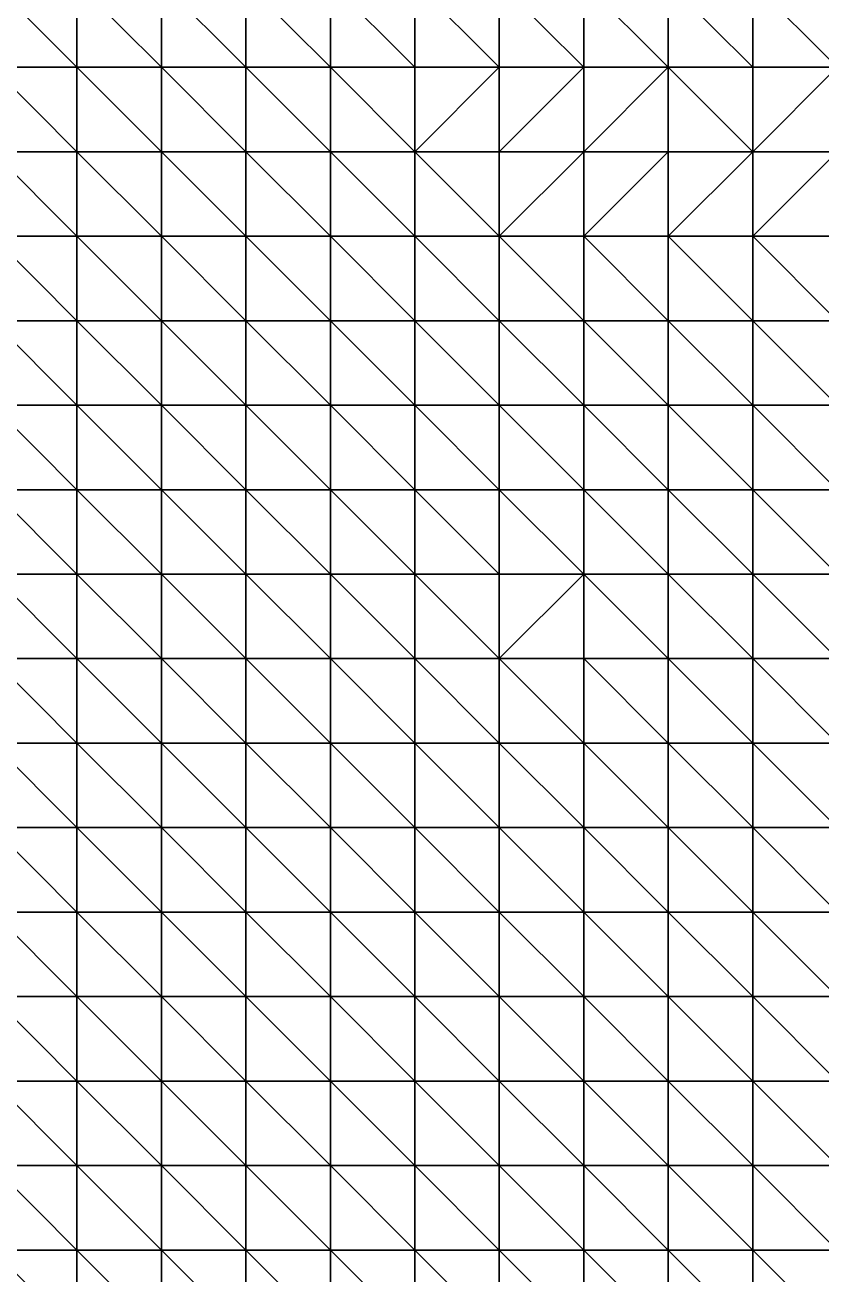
# Model space of a CAD drawing. Header units: metres. Extents: x -315 to 301, y -240 to 232.
# Drawn here: x -159.9 to -84.5, y -122.4 to -4 of the extents above; entities that cross this region are included whole.
import ezdxf

# ---------------------------------------------------------------- set-up
doc = ezdxf.new("R2010")
doc.units = ezdxf.units.M

msp = doc.modelspace()

# ---------------------------------------------------------------- linework, layer by layer
for points in [[(-163, 0, -390.2804), (-155, -8, -384.6334), (-155, 0, -384.1628), (-154.9999, 0.0001, -384.1627)], [(-163, 0, -390.2804), (-163, -8, -390.2804), (-155, -8, -384.6334), (-154.9999, -7.9999, -384.6333)], [(-155, 0, -384.1628), (-147, -8, -381.3393), (-147, 0, -380.8687), (-146.9999, 0.0001, -380.8686)], [(-155, 0, -384.1628), (-155, -8, -384.6334), (-147, -8, -381.3393), (-146.9999, -7.9999, -381.3392)], [(-147, 0, -380.8687), (-139, -8, -379.4569), (-139, 0, -378.5157), (-138.9999, 0.0001, -378.5156)], [(-147, 0, -380.8687), (-147, -8, -381.3393), (-139, -8, -379.4569), (-138.9999, -7.9999, -379.4568)], [(-139, 0, -378.5157), (-131, -8, -378.0451), (-131, 0, -376.1628), (-130.9999, 0.0001, -376.1627)], [(-139, 0, -378.5157), (-139, -8, -379.4569), (-131, -8, -378.0451), (-130.9999, -7.9999, -378.045)], [(-131, 0, -376.1628), (-123, -8, -376.1628), (-123, 0, -371.9275), (-122.9999, 0.0001, -371.9274)], [(-131, 0, -376.1628), (-131, -8, -378.0451), (-123, -8, -376.1628), (-122.9999, -7.9999, -376.1627)], [(-123, 0, -371.9275), (-115, -8, -373.3393), (-115, 0, -365.8098), (-114.9999, 0.0001, -365.8098)], [(-123, 0, -371.9275), (-123, -8, -376.1628), (-115, -8, -373.3393), (-114.9999, -7.9999, -373.3392)], [(-115, 0, -365.8098), (-107, -8, -370.0451), (-107, 0, -358.751), (-106.9999, 0.0001, -358.7509)], [(-115, 0, -365.8098), (-115, -8, -373.3393), (-107, -8, -370.0451), (-106.9999, -7.9999, -370.045)], [(-107, 0, -358.751), (-99, -8, -366.751), (-99, 0, -351.6922), (-98.9999, 0.0001, -351.6921)], [(-107, 0, -358.751), (-107, -8, -370.0451), (-99, -8, -366.751), (-98.9999, -7.9999, -366.7509)], [(-99, 0, -351.6922), (-91, -8, -364.8687), (-91, 0, -346.5157), (-90.9999, 0.0001, -346.5156)], [(-99, 0, -351.6922), (-99, -8, -366.751), (-91, -8, -364.8687), (-90.9999, -7.9999, -364.8686)], [(-91, 0, -346.5157), (-83, -8, -363.9275), (-83, 0, -343.6922), (-82.9999, 0.0001, -343.6921)], [(-91, 0, -346.5157), (-91, -8, -364.8687), (-83, -8, -363.9275), (-82.9999, -7.9999, -363.9274)], [(-163, -8, -390.2804), (-155, -16, -385.5745), (-155, -8, -384.6334), (-154.9999, -7.9999, -384.6333)], [(-163, -8, -390.2804), (-163, -16, -391.6922), (-155, -16, -385.5745), (-154.9999, -15.9999, -385.5745)], [(-155, -8, -384.6334), (-147, -16, -382.2804), (-147, -8, -381.3393), (-146.9999, -7.9999, -381.3392)], [(-155, -8, -384.6334), (-155, -16, -385.5745), (-147, -16, -382.2804), (-146.9999, -15.9999, -382.2803)], [(-147, -8, -381.3393), (-139, -16, -380.8687), (-139, -8, -379.4569), (-138.9999, -7.9999, -379.4568)], [(-147, -8, -381.3393), (-147, -16, -382.2804), (-139, -16, -380.8687), (-138.9999, -15.9999, -380.8686)], [(-139, -8, -379.4569), (-131, -16, -380.8687), (-131, -8, -378.0451), (-130.9999, -7.9999, -378.045)], [(-139, -8, -379.4569), (-139, -16, -380.8687), (-131, -16, -380.8687), (-130.9999, -15.9999, -380.8686)], [(-131, -8, -378.0451), (-123, -16, -381.8098), (-123, -8, -376.1628), (-122.9999, -7.9999, -376.1627)], [(-131, -8, -378.0451), (-131, -16, -380.8687), (-123, -16, -381.8098), (-122.9999, -15.9999, -381.8098)], [(-123, -16, -381.8098), (-115, -16, -382.751), (-115, -8, -373.3393), (-114.9999, -7.9999, -373.3392)], [(-123, -16, -381.8098), (-115, -8, -373.3393), (-123, -8, -376.1628), (-122.9999, -7.9999, -376.1627)], [(-115, -16, -382.751), (-107, -16, -382.751), (-107, -8, -370.0451), (-106.9999, -7.9999, -370.045)], [(-115, -16, -382.751), (-107, -8, -370.0451), (-115, -8, -373.3393), (-114.9999, -7.9999, -373.3392)], [(-107, -16, -382.751), (-99, -16, -383.2216), (-99, -8, -366.751), (-98.9999, -7.9999, -366.7509)], [(-107, -16, -382.751), (-99, -8, -366.751), (-107, -8, -370.0451), (-106.9999, -7.9999, -370.045)], [(-99, -8, -366.751), (-91, -16, -382.751), (-91, -8, -364.8687), (-90.9999, -7.9999, -364.8686)], [(-99, -8, -366.751), (-99, -16, -383.2216), (-91, -16, -382.751), (-90.9999, -15.9999, -382.7509)], [(-91, -16, -382.751), (-83, -16, -383.2216), (-83, -8, -363.9275), (-82.9999, -7.9999, -363.9274)], [(-91, -16, -382.751), (-83, -8, -363.9275), (-91, -8, -364.8687), (-90.9999, -7.9999, -364.8686)], [(-163, -16, -391.6922), (-155, -24, -387.9275), (-155, -16, -385.5745), (-154.9999, -15.9999, -385.5745)], [(-163, -16, -391.6922), (-163, -24, -394.0451), (-155, -24, -387.9275), (-154.9999, -23.9999, -387.9274)], [(-155, -16, -385.5745), (-147, -24, -384.1628), (-147, -16, -382.2804), (-146.9999, -15.9999, -382.2803)], [(-155, -16, -385.5745), (-155, -24, -387.9275), (-147, -24, -384.1628), (-146.9999, -23.9999, -384.1627)], [(-147, -16, -382.2804), (-139, -24, -382.751), (-139, -16, -380.8687), (-138.9999, -15.9999, -380.8686)], [(-147, -16, -382.2804), (-147, -24, -384.1628), (-139, -24, -382.751), (-138.9999, -23.9999, -382.7509)], [(-139, -16, -380.8687), (-131, -24, -383.6922), (-131, -16, -380.8687), (-130.9999, -15.9999, -380.8686)], [(-139, -16, -380.8687), (-139, -24, -382.751), (-131, -24, -383.6922), (-130.9999, -23.9999, -383.6921)], [(-131, -16, -380.8687), (-123, -24, -386.9863), (-123, -16, -381.8098), (-122.9999, -15.9999, -381.8098)], [(-131, -16, -380.8687), (-131, -24, -383.6922), (-123, -24, -386.9863), (-122.9999, -23.9999, -386.9862)], [(-123, -16, -381.8098), (-115, -24, -389.8098), (-115, -16, -382.751), (-114.9999, -15.9999, -382.7509)], [(-123, -16, -381.8098), (-123, -24, -386.9863), (-115, -24, -389.8098), (-114.9999, -23.9999, -389.8098)], [(-115, -24, -389.8098), (-107, -24, -392.6334), (-107, -16, -382.751), (-106.9999, -15.9999, -382.7509)], [(-115, -24, -389.8098), (-107, -16, -382.751), (-115, -16, -382.751), (-114.9999, -15.9999, -382.7509)], [(-107, -24, -392.6334), (-99, -24, -394.0451), (-99, -16, -383.2216), (-98.9999, -15.9999, -383.2215)], [(-107, -24, -392.6334), (-99, -16, -383.2216), (-107, -16, -382.751), (-106.9999, -15.9999, -382.7509)], [(-99, -24, -394.0451), (-91, -24, -394.9863), (-91, -16, -382.751), (-90.9999, -15.9999, -382.7509)], [(-99, -24, -394.0451), (-91, -16, -382.751), (-99, -16, -383.2216), (-98.9999, -15.9999, -383.2215)], [(-91, -24, -394.9863), (-83, -24, -395.9275), (-83, -16, -383.2216), (-82.9999, -15.9999, -383.2215)], [(-91, -24, -394.9863), (-83, -16, -383.2216), (-91, -16, -382.751), (-90.9999, -15.9999, -382.7509)], [(-163, -24, -394.0451), (-155, -32, -391.2216), (-155, -24, -387.9275), (-154.9999, -23.9999, -387.9274)], [(-163, -24, -394.0451), (-163, -32, -397.3393), (-155, -32, -391.2216), (-154.9999, -31.9999, -391.2215)], [(-155, -24, -387.9275), (-147, -32, -386.9863), (-147, -24, -384.1628), (-146.9999, -23.9999, -384.1627)], [(-155, -24, -387.9275), (-155, -32, -391.2216), (-147, -32, -386.9863), (-146.9999, -31.9999, -386.9862)], [(-147, -24, -384.1628), (-139, -32, -385.104), (-139, -24, -382.751), (-138.9999, -23.9999, -382.7509)], [(-147, -24, -384.1628), (-147, -32, -386.9863), (-139, -32, -385.104), (-138.9999, -31.9999, -385.1039)], [(-139, -24, -382.751), (-131, -32, -386.0451), (-131, -24, -383.6922), (-130.9999, -23.9999, -383.6921)], [(-139, -24, -382.751), (-139, -32, -385.104), (-131, -32, -386.0451), (-130.9999, -31.9999, -386.045)], [(-131, -24, -383.6922), (-123, -32, -388.8687), (-123, -24, -386.9863), (-122.9999, -23.9999, -386.9862)], [(-131, -24, -383.6922), (-131, -32, -386.0451), (-123, -32, -388.8687), (-122.9999, -31.9999, -388.8686)], [(-123, -24, -386.9863), (-115, -32, -392.6334), (-115, -24, -389.8098), (-114.9999, -23.9999, -389.8098)], [(-123, -24, -386.9863), (-123, -32, -388.8687), (-115, -32, -392.6334), (-114.9999, -31.9999, -392.6333)], [(-115, -24, -389.8098), (-107, -32, -395.9275), (-107, -24, -392.6334), (-106.9999, -23.9999, -392.6333)], [(-115, -24, -389.8098), (-115, -32, -392.6334), (-107, -32, -395.9275), (-106.9999, -31.9999, -395.9274)], [(-107, -24, -392.6334), (-99, -32, -398.2804), (-99, -24, -394.0451), (-98.9999, -23.9999, -394.045)], [(-107, -24, -392.6334), (-107, -32, -395.9275), (-99, -32, -398.2804), (-98.9999, -31.9999, -398.2803)], [(-99, -24, -394.0451), (-91, -32, -399.6922), (-91, -24, -394.9863), (-90.9999, -23.9999, -394.9862)], [(-99, -24, -394.0451), (-99, -32, -398.2804), (-91, -32, -399.6922), (-90.9999, -31.9999, -399.6921)], [(-91, -24, -394.9863), (-83, -32, -400.6334), (-83, -24, -395.9275), (-82.9999, -23.9999, -395.9274)], [(-91, -24, -394.9863), (-91, -32, -399.6922), (-83, -32, -400.6334), (-82.9999, -31.9999, -400.6333)], [(-163, -32, -397.3393), (-155, -40, -394.9863), (-155, -32, -391.2216), (-154.9999, -31.9999, -391.2215)], [(-163, -32, -397.3393), (-163, -40, -400.1628), (-155, -40, -394.9863), (-154.9999, -39.9999, -394.9862)], [(-155, -32, -391.2216), (-147, -40, -389.8098), (-147, -32, -386.9863), (-146.9999, -31.9999, -386.9862)], [(-155, -32, -391.2216), (-155, -40, -394.9863), (-147, -40, -389.8098), (-146.9999, -39.9999, -389.8098)], [(-147, -32, -386.9863), (-139, -40, -387.4569), (-139, -32, -385.104), (-138.9999, -31.9999, -385.1039)], [(-147, -32, -386.9863), (-147, -40, -389.8098), (-139, -40, -387.4569), (-138.9999, -39.9999, -387.4568)], [(-139, -32, -385.104), (-131, -40, -386.9863), (-131, -32, -386.0451), (-130.9999, -31.9999, -386.045)], [(-139, -32, -385.104), (-139, -40, -387.4569), (-131, -40, -386.9863), (-130.9999, -39.9999, -386.9862)], [(-131, -32, -386.0451), (-123, -40, -388.3981), (-123, -32, -388.8687), (-122.9999, -31.9999, -388.8686)], [(-131, -32, -386.0451), (-131, -40, -386.9863), (-123, -40, -388.3981), (-122.9999, -39.9999, -388.398)], [(-123, -32, -388.8687), (-115, -40, -391.2216), (-115, -32, -392.6334), (-114.9999, -31.9999, -392.6333)], [(-123, -32, -388.8687), (-123, -40, -388.3981), (-115, -40, -391.2216), (-114.9999, -39.9999, -391.2215)], [(-115, -32, -392.6334), (-107, -40, -394.0451), (-107, -32, -395.9275), (-106.9999, -31.9999, -395.9274)], [(-115, -32, -392.6334), (-115, -40, -391.2216), (-107, -40, -394.0451), (-106.9999, -39.9999, -394.045)], [(-107, -32, -395.9275), (-99, -40, -396.3981), (-99, -32, -398.2804), (-98.9999, -31.9999, -398.2803)], [(-107, -32, -395.9275), (-107, -40, -394.0451), (-99, -40, -396.3981), (-98.9999, -39.9999, -396.398)], [(-99, -32, -398.2804), (-91, -40, -398.2804), (-91, -32, -399.6922), (-90.9999, -31.9999, -399.6921)], [(-99, -32, -398.2804), (-99, -40, -396.3981), (-91, -40, -398.2804), (-90.9999, -39.9999, -398.2803)], [(-91, -32, -399.6922), (-83, -40, -399.2216), (-83, -32, -400.6334), (-82.9999, -31.9999, -400.6333)], [(-91, -32, -399.6922), (-91, -40, -398.2804), (-83, -40, -399.2216), (-82.9999, -39.9999, -399.2215)], [(-163, -40, -400.1628), (-155, -48, -398.751), (-155, -40, -394.9863), (-154.9999, -39.9999, -394.9862)], [(-163, -40, -400.1628), (-163, -48, -402.5157), (-155, -48, -398.751), (-154.9999, -47.9999, -398.7509)], [(-155, -40, -394.9863), (-147, -48, -394.0451), (-147, -40, -389.8098), (-146.9999, -39.9999, -389.8098)], [(-155, -40, -394.9863), (-155, -48, -398.751), (-147, -48, -394.0451), (-146.9999, -47.9999, -394.045)], [(-147, -40, -389.8098), (-139, -48, -390.2804), (-139, -40, -387.4569), (-138.9999, -39.9999, -387.4568)], [(-147, -40, -389.8098), (-147, -48, -394.0451), (-139, -48, -390.2804), (-138.9999, -47.9999, -390.2803)], [(-139, -40, -387.4569), (-131, -48, -387.9275), (-131, -40, -386.9863), (-130.9999, -39.9999, -386.9862)], [(-139, -40, -387.4569), (-139, -48, -390.2804), (-131, -48, -387.9275), (-130.9999, -47.9999, -387.9274)], [(-131, -40, -386.9863), (-123, -48, -387.4569), (-123, -40, -388.3981), (-122.9999, -39.9999, -388.398)], [(-131, -40, -386.9863), (-131, -48, -387.9275), (-123, -48, -387.4569), (-122.9999, -47.9999, -387.4568)], [(-123, -40, -388.3981), (-115, -48, -387.9275), (-115, -40, -391.2216), (-114.9999, -39.9999, -391.2215)], [(-123, -40, -388.3981), (-123, -48, -387.4569), (-115, -48, -387.9275), (-114.9999, -47.9999, -387.9274)], [(-115, -40, -391.2216), (-107, -48, -388.8687), (-107, -40, -394.0451), (-106.9999, -39.9999, -394.045)], [(-115, -40, -391.2216), (-115, -48, -387.9275), (-107, -48, -388.8687), (-106.9999, -47.9999, -388.8686)], [(-107, -40, -394.0451), (-99, -48, -390.751), (-99, -40, -396.3981), (-98.9999, -39.9999, -396.398)], [(-107, -40, -394.0451), (-107, -48, -388.8687), (-99, -48, -390.751), (-98.9999, -47.9999, -390.7509)], [(-99, -40, -396.3981), (-91, -48, -392.6334), (-91, -40, -398.2804), (-90.9999, -39.9999, -398.2803)], [(-99, -40, -396.3981), (-99, -48, -390.751), (-91, -48, -392.6334), (-90.9999, -47.9999, -392.6333)], [(-91, -40, -398.2804), (-83, -48, -393.5745), (-83, -40, -399.2216), (-82.9999, -39.9999, -399.2215)], [(-91, -40, -398.2804), (-91, -48, -392.6334), (-83, -48, -393.5745), (-82.9999, -47.9999, -393.5745)], [(-163, -48, -402.5157), (-155, -56, -401.5745), (-155, -48, -398.751), (-154.9999, -47.9999, -398.7509)], [(-163, -48, -402.5157), (-163, -56, -403.9275), (-155, -56, -401.5745), (-154.9999, -55.9999, -401.5745)], [(-155, -48, -398.751), (-147, -56, -397.8098), (-147, -48, -394.0451), (-146.9999, -47.9999, -394.045)], [(-155, -48, -398.751), (-155, -56, -401.5745), (-147, -56, -397.8098), (-146.9999, -55.9999, -397.8098)], [(-147, -48, -394.0451), (-139, -56, -393.104), (-139, -48, -390.2804), (-138.9999, -47.9999, -390.2803)], [(-147, -48, -394.0451), (-147, -56, -397.8098), (-139, -56, -393.104), (-138.9999, -55.9999, -393.1039)], [(-139, -48, -390.2804), (-131, -56, -388.3981), (-131, -48, -387.9275), (-130.9999, -47.9999, -387.9274)], [(-139, -48, -390.2804), (-139, -56, -393.104), (-131, -56, -388.3981), (-130.9999, -55.9999, -388.398)], [(-131, -48, -387.9275), (-123, -56, -384.6334), (-123, -48, -387.4569), (-122.9999, -47.9999, -387.4568)], [(-131, -48, -387.9275), (-131, -56, -388.3981), (-123, -56, -384.6334), (-122.9999, -55.9999, -384.6333)], [(-123, -48, -387.4569), (-115, -56, -382.751), (-115, -48, -387.9275), (-114.9999, -47.9999, -387.9274)], [(-123, -48, -387.4569), (-123, -56, -384.6334), (-115, -56, -382.751), (-114.9999, -55.9999, -382.7509)], [(-115, -48, -387.9275), (-107, -56, -382.2804), (-107, -48, -388.8687), (-106.9999, -47.9999, -388.8686)], [(-115, -48, -387.9275), (-115, -56, -382.751), (-107, -56, -382.2804), (-106.9999, -55.9999, -382.2803)], [(-107, -48, -388.8687), (-99, -56, -383.2216), (-99, -48, -390.751), (-98.9999, -47.9999, -390.7509)], [(-107, -48, -388.8687), (-107, -56, -382.2804), (-99, -56, -383.2216), (-98.9999, -55.9999, -383.2215)], [(-91, -56, -384.6334), (-91, -48, -392.6334), (-99, -48, -390.751), (-98.9999, -47.9999, -390.7509)], [(-91, -56, -384.6334), (-99, -48, -390.751), (-99, -56, -383.2216), (-98.9999, -55.9999, -383.2215)], [(-83, -56, -386.5157), (-83, -48, -393.5745), (-91, -48, -392.6334), (-90.9999, -47.9999, -392.6333)], [(-83, -56, -386.5157), (-91, -48, -392.6334), (-91, -56, -384.6334), (-90.9999, -55.9999, -384.6333)], [(-163, -56, -403.9275), (-155, -64, -402.9863), (-155, -56, -401.5745), (-154.9999, -55.9999, -401.5745)], [(-163, -56, -403.9275), (-163, -64, -404.3981), (-155, -64, -402.9863), (-154.9999, -63.9999, -402.9862)], [(-155, -56, -401.5745), (-147, -64, -400.6334), (-147, -56, -397.8098), (-146.9999, -55.9999, -397.8098)], [(-155, -56, -401.5745), (-155, -64, -402.9863), (-147, -64, -400.6334), (-146.9999, -63.9999, -400.6333)], [(-147, -56, -397.8098), (-139, -64, -396.3981), (-139, -56, -393.104), (-138.9999, -55.9999, -393.1039)], [(-147, -56, -397.8098), (-147, -64, -400.6334), (-139, -64, -396.3981), (-138.9999, -63.9999, -396.398)], [(-139, -56, -393.104), (-131, -64, -390.751), (-131, -56, -388.3981), (-130.9999, -55.9999, -388.398)], [(-139, -56, -393.104), (-139, -64, -396.3981), (-131, -64, -390.751), (-130.9999, -63.9999, -390.7509)], [(-131, -56, -388.3981), (-123, -64, -383.6922), (-123, -56, -384.6334), (-122.9999, -55.9999, -384.6333)], [(-131, -56, -388.3981), (-131, -64, -390.751), (-123, -64, -383.6922), (-122.9999, -63.9999, -383.6921)], [(-123, -56, -384.6334), (-115, -64, -378.0451), (-115, -56, -382.751), (-114.9999, -55.9999, -382.7509)], [(-123, -56, -384.6334), (-123, -64, -383.6922), (-115, -64, -378.0451), (-114.9999, -63.9999, -378.045)], [(-107, -56, -382.2804), (-115, -56, -382.751), (-115, -64, -378.0451), (-114.9999, -63.9999, -378.045)], [(-107, -56, -382.2804), (-115, -64, -378.0451), (-107, -64, -373.8098), (-106.9999, -63.9999, -373.8098)], [(-99, -64, -371.9275), (-99, -56, -383.2216), (-107, -56, -382.2804), (-106.9999, -55.9999, -382.2803)], [(-99, -64, -371.9275), (-107, -56, -382.2804), (-107, -64, -373.8098), (-106.9999, -63.9999, -373.8098)], [(-91, -64, -372.3981), (-91, -56, -384.6334), (-99, -56, -383.2216), (-98.9999, -55.9999, -383.2215)], [(-91, -64, -372.3981), (-99, -56, -383.2216), (-99, -64, -371.9275), (-98.9999, -63.9999, -371.9274)], [(-83, -64, -373.8098), (-83, -56, -386.5157), (-91, -56, -384.6334), (-90.9999, -55.9999, -384.6333)], [(-83, -64, -373.8098), (-91, -56, -384.6334), (-91, -64, -372.3981), (-90.9999, -63.9999, -372.398)], [(-163, -64, -404.3981), (-155, -72, -403.9275), (-155, -64, -402.9863), (-154.9999, -63.9999, -402.9862)], [(-163, -64, -404.3981), (-163, -72, -404.8687), (-155, -72, -403.9275), (-154.9999, -71.9999, -403.9274)], [(-155, -64, -402.9863), (-147, -72, -402.5157), (-147, -64, -400.6334), (-146.9999, -63.9999, -400.6333)], [(-155, -64, -402.9863), (-155, -72, -403.9275), (-147, -72, -402.5157), (-146.9999, -71.9999, -402.5156)], [(-147, -64, -400.6334), (-139, -72, -399.6922), (-139, -64, -396.3981), (-138.9999, -63.9999, -396.398)], [(-147, -64, -400.6334), (-147, -72, -402.5157), (-139, -72, -399.6922), (-138.9999, -71.9999, -399.6921)], [(-139, -64, -396.3981), (-131, -72, -394.9863), (-131, -64, -390.751), (-130.9999, -63.9999, -390.7509)], [(-139, -64, -396.3981), (-139, -72, -399.6922), (-131, -72, -394.9863), (-130.9999, -71.9999, -394.9862)], [(-131, -64, -390.751), (-123, -72, -388.3981), (-123, -64, -383.6922), (-122.9999, -63.9999, -383.6921)], [(-131, -64, -390.751), (-131, -72, -394.9863), (-123, -72, -388.3981), (-122.9999, -71.9999, -388.398)], [(-123, -64, -383.6922), (-115, -72, -380.8687), (-115, -64, -378.0451), (-114.9999, -63.9999, -378.045)], [(-123, -64, -383.6922), (-123, -72, -388.3981), (-115, -72, -380.8687), (-114.9999, -71.9999, -380.8686)], [(-115, -64, -378.0451), (-107, -72, -373.8098), (-107, -64, -373.8098), (-106.9999, -63.9999, -373.8098)], [(-115, -64, -378.0451), (-115, -72, -380.8687), (-107, -72, -373.8098), (-106.9999, -71.9999, -373.8098)], [(-107, -64, -373.8098), (-99, -72, -368.6334), (-99, -64, -371.9275), (-98.9999, -63.9999, -371.9274)], [(-107, -64, -373.8098), (-107, -72, -373.8098), (-99, -72, -368.6334), (-98.9999, -71.9999, -368.6333)], [(-99, -64, -371.9275), (-91, -72, -365.8098), (-91, -64, -372.3981), (-90.9999, -63.9999, -372.398)], [(-99, -64, -371.9275), (-99, -72, -368.6334), (-91, -72, -365.8098), (-90.9999, -71.9999, -365.8098)], [(-83, -72, -364.8687), (-83, -64, -373.8098), (-91, -64, -372.3981), (-90.9999, -63.9999, -372.398)], [(-83, -72, -364.8687), (-91, -64, -372.3981), (-91, -72, -365.8098), (-90.9999, -71.9999, -365.8098)], [(-163, -72, -404.8687), (-155, -80, -404.8687), (-155, -72, -403.9275), (-154.9999, -71.9999, -403.9274)], [(-163, -72, -404.8687), (-163, -80, -405.8098), (-155, -80, -404.8687), (-154.9999, -79.9999, -404.8686)], [(-155, -72, -403.9275), (-147, -80, -403.9275), (-147, -72, -402.5157), (-146.9999, -71.9999, -402.5156)], [(-155, -72, -403.9275), (-155, -80, -404.8687), (-147, -80, -403.9275), (-146.9999, -79.9999, -403.9274)], [(-147, -72, -402.5157), (-139, -80, -402.0451), (-139, -72, -399.6922), (-138.9999, -71.9999, -399.6921)], [(-147, -72, -402.5157), (-147, -80, -403.9275), (-139, -80, -402.0451), (-138.9999, -79.9999, -402.045)], [(-139, -72, -399.6922), (-131, -80, -399.2216), (-131, -72, -394.9863), (-130.9999, -71.9999, -394.9862)], [(-139, -72, -399.6922), (-139, -80, -402.0451), (-131, -80, -399.2216), (-130.9999, -79.9999, -399.2215)], [(-131, -72, -394.9863), (-123, -80, -394.5157), (-123, -72, -388.3981), (-122.9999, -71.9999, -388.398)], [(-131, -72, -394.9863), (-131, -80, -399.2216), (-123, -80, -394.5157), (-122.9999, -79.9999, -394.5156)], [(-123, -72, -388.3981), (-115, -80, -388.3981), (-115, -72, -380.8687), (-114.9999, -71.9999, -380.8686)], [(-123, -72, -388.3981), (-123, -80, -394.5157), (-115, -80, -388.3981), (-114.9999, -79.9999, -388.398)], [(-115, -72, -380.8687), (-107, -80, -380.8687), (-107, -72, -373.8098), (-106.9999, -71.9999, -373.8098)], [(-115, -72, -380.8687), (-115, -80, -388.3981), (-107, -80, -380.8687), (-106.9999, -79.9999, -380.8686)], [(-107, -72, -373.8098), (-99, -80, -374.2804), (-99, -72, -368.6334), (-98.9999, -71.9999, -368.6333)], [(-107, -72, -373.8098), (-107, -80, -380.8687), (-99, -80, -374.2804), (-98.9999, -79.9999, -374.2803)], [(-99, -72, -368.6334), (-91, -80, -369.104), (-91, -72, -365.8098), (-90.9999, -71.9999, -365.8098)], [(-99, -72, -368.6334), (-99, -80, -374.2804), (-91, -80, -369.104), (-90.9999, -79.9999, -369.1039)], [(-91, -72, -365.8098), (-83, -80, -366.2804), (-83, -72, -364.8687), (-82.9999, -71.9999, -364.8686)], [(-91, -72, -365.8098), (-91, -80, -369.104), (-83, -80, -366.2804), (-82.9999, -79.9999, -366.2803)], [(-163, -80, -405.8098), (-155, -88, -405.3393), (-155, -80, -404.8687), (-154.9999, -79.9999, -404.8686)], [(-163, -80, -405.8098), (-163, -88, -405.8098), (-155, -88, -405.3393), (-154.9999, -87.9999, -405.3392)], [(-155, -80, -404.8687), (-147, -88, -404.8687), (-147, -80, -403.9275), (-146.9999, -79.9999, -403.9274)], [(-155, -80, -404.8687), (-155, -88, -405.3393), (-147, -88, -404.8687), (-146.9999, -87.9999, -404.8686)], [(-147, -80, -403.9275), (-139, -88, -403.9275), (-139, -80, -402.0451), (-138.9999, -79.9999, -402.045)], [(-147, -80, -403.9275), (-147, -88, -404.8687), (-139, -88, -403.9275), (-138.9999, -87.9999, -403.9274)], [(-139, -80, -402.0451), (-131, -88, -402.5157), (-131, -80, -399.2216), (-130.9999, -79.9999, -399.2215)], [(-139, -80, -402.0451), (-139, -88, -403.9275), (-131, -88, -402.5157), (-130.9999, -87.9999, -402.5156)], [(-131, -80, -399.2216), (-123, -88, -400.1628), (-123, -80, -394.5157), (-122.9999, -79.9999, -394.5156)], [(-131, -80, -399.2216), (-131, -88, -402.5157), (-123, -88, -400.1628), (-122.9999, -87.9999, -400.1627)], [(-123, -80, -394.5157), (-115, -88, -395.4569), (-115, -80, -388.3981), (-114.9999, -79.9999, -388.398)], [(-123, -80, -394.5157), (-123, -88, -400.1628), (-115, -88, -395.4569), (-114.9999, -87.9999, -395.4568)], [(-115, -80, -388.3981), (-107, -88, -389.3393), (-107, -80, -380.8687), (-106.9999, -79.9999, -380.8686)], [(-115, -80, -388.3981), (-115, -88, -395.4569), (-107, -88, -389.3393), (-106.9999, -87.9999, -389.3392)], [(-107, -80, -380.8687), (-99, -88, -382.751), (-99, -80, -374.2804), (-98.9999, -79.9999, -374.2803)], [(-107, -80, -380.8687), (-107, -88, -389.3393), (-99, -88, -382.751), (-98.9999, -87.9999, -382.7509)], [(-99, -80, -374.2804), (-91, -88, -377.104), (-91, -80, -369.104), (-90.9999, -79.9999, -369.1039)], [(-99, -80, -374.2804), (-99, -88, -382.751), (-91, -88, -377.104), (-90.9999, -87.9999, -377.1039)], [(-91, -80, -369.104), (-83, -88, -372.8687), (-83, -80, -366.2804), (-82.9999, -79.9999, -366.2803)], [(-91, -80, -369.104), (-91, -88, -377.104), (-83, -88, -372.8687), (-82.9999, -87.9999, -372.8686)], [(-163, -88, -405.8098), (-155, -96, -405.3393), (-155, -88, -405.3393), (-154.9999, -87.9999, -405.3392)], [(-163, -88, -405.8098), (-163, -96, -405.8098), (-155, -96, -405.3393), (-154.9999, -95.9999, -405.3392)], [(-155, -88, -405.3393), (-147, -96, -405.3393), (-147, -88, -404.8687), (-146.9999, -87.9999, -404.8686)], [(-155, -88, -405.3393), (-155, -96, -405.3393), (-147, -96, -405.3393), (-146.9999, -95.9999, -405.3392)], [(-147, -88, -404.8687), (-139, -96, -404.8687), (-139, -88, -403.9275), (-138.9999, -87.9999, -403.9274)], [(-147, -88, -404.8687), (-147, -96, -405.3393), (-139, -96, -404.8687), (-138.9999, -95.9999, -404.8686)], [(-139, -88, -403.9275), (-131, -96, -404.3981), (-131, -88, -402.5157), (-130.9999, -87.9999, -402.5156)], [(-139, -88, -403.9275), (-139, -96, -404.8687), (-131, -96, -404.3981), (-130.9999, -95.9999, -404.398)], [(-131, -88, -402.5157), (-123, -96, -403.4569), (-123, -88, -400.1628), (-122.9999, -87.9999, -400.1627)], [(-131, -88, -402.5157), (-131, -96, -404.3981), (-123, -96, -403.4569), (-122.9999, -95.9999, -403.4568)], [(-123, -88, -400.1628), (-115, -96, -400.6334), (-115, -88, -395.4569), (-114.9999, -87.9999, -395.4568)], [(-123, -88, -400.1628), (-123, -96, -403.4569), (-115, -96, -400.6334), (-114.9999, -95.9999, -400.6333)], [(-115, -88, -395.4569), (-107, -96, -395.9275), (-107, -88, -389.3393), (-106.9999, -87.9999, -389.3392)], [(-115, -88, -395.4569), (-115, -96, -400.6334), (-107, -96, -395.9275), (-106.9999, -95.9999, -395.9274)], [(-107, -88, -389.3393), (-99, -96, -389.8098), (-99, -88, -382.751), (-98.9999, -87.9999, -382.7509)], [(-107, -88, -389.3393), (-107, -96, -395.9275), (-99, -96, -389.8098), (-98.9999, -95.9999, -389.8098)], [(-99, -88, -382.751), (-91, -96, -383.6922), (-91, -88, -377.104), (-90.9999, -87.9999, -377.1039)], [(-99, -88, -382.751), (-99, -96, -389.8098), (-91, -96, -383.6922), (-90.9999, -95.9999, -383.6921)], [(-91, -88, -377.104), (-83, -96, -378.0451), (-83, -88, -372.8687), (-82.9999, -87.9999, -372.8686)], [(-91, -88, -377.104), (-91, -96, -383.6922), (-83, -96, -378.0451), (-82.9999, -95.9999, -378.045)], [(-163, -96, -405.8098), (-155, -104, -405.8098), (-155, -96, -405.3393), (-154.9999, -95.9999, -405.3392)], [(-163, -96, -405.8098), (-163, -104, -405.8098), (-155, -104, -405.8098), (-154.9999, -103.9999, -405.8098)], [(-155, -96, -405.3393), (-147, -104, -405.8098), (-147, -96, -405.3393), (-146.9999, -95.9999, -405.3392)], [(-155, -96, -405.3393), (-155, -104, -405.8098), (-147, -104, -405.8098), (-146.9999, -103.9999, -405.8098)], [(-147, -96, -405.3393), (-139, -104, -405.3393), (-139, -96, -404.8687), (-138.9999, -95.9999, -404.8686)], [(-147, -96, -405.3393), (-147, -104, -405.8098), (-139, -104, -405.3393), (-138.9999, -103.9999, -405.3392)], [(-139, -96, -404.8687), (-131, -104, -405.3393), (-131, -96, -404.3981), (-130.9999, -95.9999, -404.398)], [(-139, -96, -404.8687), (-139, -104, -405.3393), (-131, -104, -405.3393), (-130.9999, -103.9999, -405.3392)], [(-131, -96, -404.3981), (-123, -104, -404.8687), (-123, -96, -403.4569), (-122.9999, -95.9999, -403.4568)], [(-131, -96, -404.3981), (-131, -104, -405.3393), (-123, -104, -404.8687), (-122.9999, -103.9999, -404.8686)], [(-123, -96, -403.4569), (-115, -104, -402.9863), (-115, -96, -400.6334), (-114.9999, -95.9999, -400.6333)], [(-123, -96, -403.4569), (-123, -104, -404.8687), (-115, -104, -402.9863), (-114.9999, -103.9999, -402.9862)], [(-115, -96, -400.6334), (-107, -104, -399.6922), (-107, -96, -395.9275), (-106.9999, -95.9999, -395.9274)], [(-115, -96, -400.6334), (-115, -104, -402.9863), (-107, -104, -399.6922), (-106.9999, -103.9999, -399.6921)], [(-107, -96, -395.9275), (-99, -104, -394.9863), (-99, -96, -389.8098), (-98.9999, -95.9999, -389.8098)], [(-107, -96, -395.9275), (-107, -104, -399.6922), (-99, -104, -394.9863), (-98.9999, -103.9999, -394.9862)], [(-99, -96, -389.8098), (-91, -104, -388.8687), (-91, -96, -383.6922), (-90.9999, -95.9999, -383.6921)], [(-99, -96, -389.8098), (-99, -104, -394.9863), (-91, -104, -388.8687), (-90.9999, -103.9999, -388.8686)], [(-91, -96, -383.6922), (-83, -104, -382.2804), (-83, -96, -378.0451), (-82.9999, -95.9999, -378.045)], [(-91, -96, -383.6922), (-91, -104, -388.8687), (-83, -104, -382.2804), (-82.9999, -103.9999, -382.2803)], [(-163, -104, -405.8098), (-155, -112, -405.8098), (-155, -104, -405.8098), (-154.9999, -103.9999, -405.8098)], [(-163, -104, -405.8098), (-163, -112, -405.8098), (-155, -112, -405.8098), (-154.9999, -111.9999, -405.8098)], [(-155, -104, -405.8098), (-147, -112, -405.8098), (-147, -104, -405.8098), (-146.9999, -103.9999, -405.8098)], [(-155, -104, -405.8098), (-155, -112, -405.8098), (-147, -112, -405.8098), (-146.9999, -111.9999, -405.8098)], [(-147, -104, -405.8098), (-139, -112, -405.8098), (-139, -104, -405.3393), (-138.9999, -103.9999, -405.3392)], [(-147, -104, -405.8098), (-147, -112, -405.8098), (-139, -112, -405.8098), (-138.9999, -111.9999, -405.8098)], [(-139, -104, -405.3393), (-131, -112, -405.8098), (-131, -104, -405.3393), (-130.9999, -103.9999, -405.3392)], [(-139, -104, -405.3393), (-139, -112, -405.8098), (-131, -112, -405.8098), (-130.9999, -111.9999, -405.8098)], [(-131, -104, -405.3393), (-123, -112, -405.3393), (-123, -104, -404.8687), (-122.9999, -103.9999, -404.8686)], [(-131, -104, -405.3393), (-131, -112, -405.8098), (-123, -112, -405.3393), (-122.9999, -111.9999, -405.3392)], [(-123, -104, -404.8687), (-115, -112, -404.3981), (-115, -104, -402.9863), (-114.9999, -103.9999, -402.9862)], [(-123, -104, -404.8687), (-123, -112, -405.3393), (-115, -112, -404.3981), (-114.9999, -111.9999, -404.398)], [(-115, -104, -402.9863), (-107, -112, -402.0451), (-107, -104, -399.6922), (-106.9999, -103.9999, -399.6921)], [(-115, -104, -402.9863), (-115, -112, -404.3981), (-107, -112, -402.0451), (-106.9999, -111.9999, -402.045)], [(-107, -104, -399.6922), (-99, -112, -398.2804), (-99, -104, -394.9863), (-98.9999, -103.9999, -394.9862)], [(-107, -104, -399.6922), (-107, -112, -402.0451), (-99, -112, -398.2804), (-98.9999, -111.9999, -398.2803)], [(-99, -104, -394.9863), (-91, -112, -392.6334), (-91, -104, -388.8687), (-90.9999, -103.9999, -388.8686)], [(-99, -104, -394.9863), (-99, -112, -398.2804), (-91, -112, -392.6334), (-90.9999, -111.9999, -392.6333)], [(-91, -104, -388.8687), (-83, -112, -385.5745), (-83, -104, -382.2804), (-82.9999, -103.9999, -382.2803)], [(-91, -104, -388.8687), (-91, -112, -392.6334), (-83, -112, -385.5745), (-82.9999, -111.9999, -385.5745)], [(-163, -112, -405.8098), (-155, -120, -405.8098), (-155, -112, -405.8098), (-154.9999, -111.9999, -405.8098)], [(-163, -112, -405.8098), (-163, -120, -405.3393), (-155, -120, -405.8098), (-154.9999, -119.9999, -405.8098)], [(-155, -112, -405.8098), (-147, -120, -405.8098), (-147, -112, -405.8098), (-146.9999, -111.9999, -405.8098)], [(-155, -112, -405.8098), (-155, -120, -405.8098), (-147, -120, -405.8098), (-146.9999, -119.9999, -405.8098)], [(-147, -112, -405.8098), (-139, -120, -405.8098), (-139, -112, -405.8098), (-138.9999, -111.9999, -405.8098)], [(-147, -112, -405.8098), (-147, -120, -405.8098), (-139, -120, -405.8098), (-138.9999, -119.9999, -405.8098)], [(-139, -112, -405.8098), (-131, -120, -405.8098), (-131, -112, -405.8098), (-130.9999, -111.9999, -405.8098)], [(-139, -112, -405.8098), (-139, -120, -405.8098), (-131, -120, -405.8098), (-130.9999, -119.9999, -405.8098)], [(-131, -112, -405.8098), (-123, -120, -405.3393), (-123, -112, -405.3393), (-122.9999, -111.9999, -405.3392)], [(-131, -112, -405.8098), (-131, -120, -405.8098), (-123, -120, -405.3393), (-122.9999, -119.9999, -405.3392)], [(-123, -112, -405.3393), (-115, -120, -404.8687), (-115, -112, -404.3981), (-114.9999, -111.9999, -404.398)], [(-123, -112, -405.3393), (-123, -120, -405.3393), (-115, -120, -404.8687), (-114.9999, -119.9999, -404.8686)], [(-115, -112, -404.3981), (-107, -120, -403.4569), (-107, -112, -402.0451), (-106.9999, -111.9999, -402.045)], [(-115, -112, -404.3981), (-115, -120, -404.8687), (-107, -120, -403.4569), (-106.9999, -119.9999, -403.4568)], [(-107, -112, -402.0451), (-99, -120, -400.6334), (-99, -112, -398.2804), (-98.9999, -111.9999, -398.2803)], [(-107, -112, -402.0451), (-107, -120, -403.4569), (-99, -120, -400.6334), (-98.9999, -119.9999, -400.6333)], [(-99, -112, -398.2804), (-91, -120, -395.4569), (-91, -112, -392.6334), (-90.9999, -111.9999, -392.6333)], [(-99, -112, -398.2804), (-99, -120, -400.6334), (-91, -120, -395.4569), (-90.9999, -119.9999, -395.4568)], [(-91, -112, -392.6334), (-83, -120, -388.3981), (-83, -112, -385.5745), (-82.9999, -111.9999, -385.5745)], [(-91, -112, -392.6334), (-91, -120, -395.4569), (-83, -120, -388.3981), (-82.9999, -119.9999, -388.398)], [(-163, -120, -405.3393), (-155, -128, -405.3393), (-155, -120, -405.8098), (-154.9999, -119.9999, -405.8098)], [(-163, -120, -405.3393), (-163, -128, -404.8687), (-155, -128, -405.3393), (-154.9999, -127.9999, -405.3392)], [(-155, -120, -405.8098), (-147, -128, -405.8098), (-147, -120, -405.8098), (-146.9999, -119.9999, -405.8098)], [(-155, -120, -405.8098), (-155, -128, -405.3393), (-147, -128, -405.8098), (-146.9999, -127.9999, -405.8098)], [(-147, -120, -405.8098), (-139, -128, -405.8098), (-139, -120, -405.8098), (-138.9999, -119.9999, -405.8098)], [(-147, -120, -405.8098), (-147, -128, -405.8098), (-139, -128, -405.8098), (-138.9999, -127.9999, -405.8098)], [(-139, -120, -405.8098), (-131, -128, -405.8098), (-131, -120, -405.8098), (-130.9999, -119.9999, -405.8098)], [(-139, -120, -405.8098), (-139, -128, -405.8098), (-131, -128, -405.8098), (-130.9999, -127.9999, -405.8098)], [(-131, -120, -405.8098), (-123, -128, -405.3393), (-123, -120, -405.3393), (-122.9999, -119.9999, -405.3392)], [(-131, -120, -405.8098), (-131, -128, -405.8098), (-123, -128, -405.3393), (-122.9999, -127.9999, -405.3392)], [(-123, -120, -405.3393), (-115, -128, -404.8687), (-115, -120, -404.8687), (-114.9999, -119.9999, -404.8686)], [(-123, -120, -405.3393), (-123, -128, -405.3393), (-115, -128, -404.8687), (-114.9999, -127.9999, -404.8686)], [(-115, -120, -404.8687), (-107, -128, -404.3981), (-107, -120, -403.4569), (-106.9999, -119.9999, -403.4568)], [(-115, -120, -404.8687), (-115, -128, -404.8687), (-107, -128, -404.3981), (-106.9999, -127.9999, -404.398)], [(-107, -120, -403.4569), (-99, -128, -402.0451), (-99, -120, -400.6334), (-98.9999, -119.9999, -400.6333)], [(-107, -120, -403.4569), (-107, -128, -404.3981), (-99, -128, -402.0451), (-98.9999, -127.9999, -402.045)], [(-99, -120, -400.6334), (-91, -128, -398.2804), (-91, -120, -395.4569), (-90.9999, -119.9999, -395.4568)], [(-99, -120, -400.6334), (-99, -128, -402.0451), (-91, -128, -398.2804), (-90.9999, -127.9999, -398.2803)], [(-91, -120, -395.4569), (-83, -128, -392.1628), (-83, -120, -388.3981), (-82.9999, -119.9999, -388.398)], [(-91, -120, -395.4569), (-91, -128, -398.2804), (-83, -128, -392.1628), (-82.9999, -127.9999, -392.1627)]]:
    msp.add_3dface(points)

doc.saveas('drawing.dxf')
